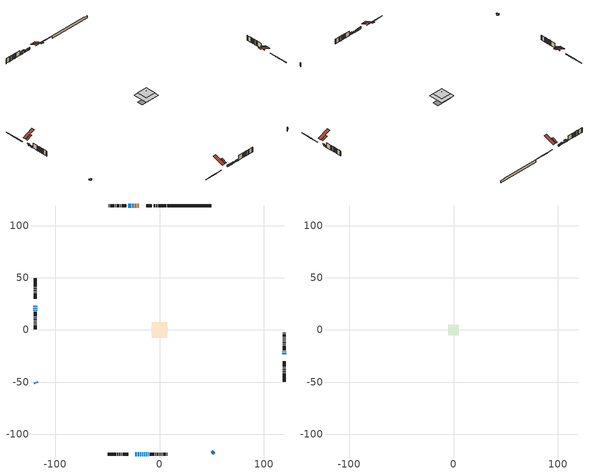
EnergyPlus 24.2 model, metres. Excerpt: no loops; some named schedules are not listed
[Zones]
conditioned space
 floor outside (Floor1 construction): -0.57,-0.57 -0.57,0.57 0.57,0.57 0.57,-0.57 z0.46
 floor outside (Floor2 construction): -0.85,-0.85 -0.85,0.85 0.85,0.85 0.85,-0.85 z0.46
 floor outside (Floor3 construction): -2.21,-2.21 -2.21,2.21 2.21,2.21 2.21,-2.21 z0.46
 floor adiabatic (AdiabaticFloorConstruction): -7.2,-7.2 -7.2,7.2 7.2,7.2 7.2,-7.2 z2.9
 floor foundation (Slab1 construction): -7.67,-2.81 -7.67,2.81 7.67,2.81 7.67,-2.81 z-1.9
 wall outside (RimJoist1 construction): 6.57,119.34 -1.25,119.34 / -49.43,-119.34 -41.61,-119.34 / -119.34,49.43 -119.34,41.61 / 119.34,-49.43 119.34,-41.61 z0.46:0.76
 wall outside (RimJoist2 construction): -2.18,119.34 -3.18,119.34 / -40.68,-119.34 -39.68,-119.34 / -119.34,40.68 -119.34,39.68 / 119.34,-40.68 119.34,-39.68 z0.46:0.76
 wall outside (RimJoist3 construction): -4.11,119.34 -5.34,119.34 / -38.75,-119.34 -37.52,-119.34 / -119.34,38.75 -119.34,37.52 / 119.34,-38.75 119.34,-37.52 z0.46:0.76
 wall outside (RimJoist4 construction): -6.27,119.34 -6.52,119.34 / -36.59,-119.34 -36.34,-119.34 / -119.34,36.59 -119.34,36.34 / 119.34,-36.59 119.34,-36.34 z0.46:0.76
 wall outside (RimJoist5 construction): -7.45,119.34 -12.7,119.34 / -35.41,-119.34 -30.16,-119.34 / -119.34,35.41 -119.34,30.16 / 119.34,-35.41 119.34,-30.16 z0.46:0.76
 wall outside (AdiabaticWallConstruction 1): -19.7,119.34 -20.57,119.34 / -21.5,119.34 -21.92,119.34 / -22.85,119.34 -23.8,119.34 z0.46:2.49
 wall outside (AdiabaticWallConstruction): -24.72,119.34 -25.95,119.34 / -119.34,21.42 -119.34,20.2 / -14.82,-119.34 -13.8,-119.34 / -119.34,19.27 -119.34,18.25 z0.46:1.48; -119.34,-49.43 -119.2,-49.58 / 51.72,-117.06 51.86,-116.91 / -10.73,-119.34 -10.11,-119.34 z0.46:1.53; -26.87,119.34 -28.3,119.34 z0.46:3.05; 49.43,-119.34 49.83,-118.95 z0.46:2.09; 119.34,-23.16 119.34,-21.89 z0.46:2.29; -23.16,-119.34 -21.63,-119.34 / -20.71,-119.34 -19.49,-119.34 / -12.87,-119.34 -11.65,-119.34 z0.46:1.98; -119.34,23.16 -119.34,22.34 / -118.54,-50.23 -117.96,-50.81 / 50.48,-118.29 51.06,-117.72 z0.46:1.99; -29.23,119.34 -29.84,119.34 / -30.76,119.34 -30.97,119.34 / -18.56,-119.34 -17.34,-119.34 / 119.34,-20.96 119.34,-20.29 / -16.41,-119.34 -15.74,-119.34 z0.46:1.68
 wall outside (Wall1 construction): -31.9,119.34 -36.25,119.34 / -9.19,-119.34 -4.83,-119.34 / -119.34,17.32 -119.34,12.97 / 119.34,-19.37 119.34,-15.01 z0.46:5.34
 wall outside (Wall2 construction): -37.18,119.34 -37.56,119.34 / -3.9,-119.34 -3.52,-119.34 / -119.34,12.04 -119.34,11.66 / 119.34,-14.08 119.34,-13.7 z0.46:5.34
 wall outside (Wall3 construction): -38.49,119.34 -39.33,119.34 / -2.59,-119.34 -1.76,-119.34 / -119.34,10.73 -119.34,9.89 / 119.34,-12.77 119.34,-11.94 z0.46:5.34
 wall outside (Wall4 construction): -40.26,119.34 -40.87,119.34 / -0.83,-119.34 -0.22,-119.34 / -119.34,8.96 -119.34,8.35 / 119.34,-11.01 119.34,-10.4 z0.46:5.34
 wall outside (Wall5 construction): -41.8,119.34 -42.47,119.34 / 0.71,-119.34 1.38,-119.34 / -119.34,7.42 -119.34,6.76 / 119.34,-9.47 119.34,-8.8 z0.46:5.34
 wall outside (Wall6 construction): -43.4,119.34 -43.64,119.34 / 2.31,-119.34 2.55,-119.34 / -119.34,5.83 -119.34,5.58 / 119.34,-7.87 119.34,-7.63 z0.46:5.34
 wall outside (Wall7 construction): -44.57,119.34 -47.31,119.34 / 3.48,-119.34 6.22,-119.34 / -119.34,4.65 -119.34,1.91 / 119.34,-6.7 119.34,-3.96 z0.46:5.34
 wall outside (Wall8 construction): -48.24,119.34 -48.5,119.34 / 7.15,-119.34 7.42,-119.34 / -119.34,0.98 -119.34,0.72 / 119.34,-3.03 119.34,-2.76 z0.46:5.34
 wall foundation (FoundationWall1 construction): 7.5,119.34,-1.9 7.5,119.34,0.46 45.24,119.34,0.46 45.24,119.34,0.07 49.43,119.34,0.07 49.43,119.34,-1.9
 window (WindowConstruction): -24.73,119.34 -25.95,119.34 z0.46:1.47
 window (WindowConstruction 9): -119.34,-49.43 -119.2,-49.58 z0.46:1.53
 window (WindowConstruction 10): -26.87,119.34 -28.3,119.34 z0.46:3.05
 window (WindowConstruction 16): 49.43,-119.34 49.83,-118.95 z0.46:2.08
 window (WindowConstruction 11): 119.34,-23.16 119.34,-21.89 z0.46:2.29
 window (WindowConstruction 12): -23.16,-119.34 -21.63,-119.34 z0.46:1.98
 window (WindowConstruction 13): -20.71,-119.34 -19.49,-119.34 z0.46:1.98
 window (WindowConstruction 14): -119.34,23.16 -119.34,22.34 z0.46:1.98
 window (WindowConstruction 17): -29.23,119.34 -29.84,119.34 z0.46:1.68
 window (WindowConstruction 18): -30.77,119.34 -30.97,119.34 z0.46:1.68
 window (WindowConstruction 15): -18.56,-119.34 -17.34,-119.34 z0.46:1.68
 window (WindowConstruction 1): -119.34,21.42 -119.34,20.2 z0.46:1.47
 window (WindowConstruction 19): 119.34,-20.96 119.34,-20.3 z0.46:1.68
 window (WindowConstruction 20): -16.41,-119.34 -15.75,-119.34 z0.46:1.68
 window (WindowConstruction 2): -14.82,-119.34 -13.8,-119.34 z0.46:1.47
 window (WindowConstruction 3): -118.54,-50.23 -117.97,-50.81 z0.46:1.98
 window (WindowConstruction 4): -12.87,-119.34 -11.65,-119.34 z0.46:1.98
 window (WindowConstruction 5): 50.48,-118.29 51.06,-117.72 z0.46:1.98
 window (WindowConstruction 6): -119.34,19.27 -119.34,18.25 z0.46:1.47
 window (WindowConstruction 7): 51.72,-117.06 51.86,-116.91 z0.46:1.53
 window (WindowConstruction 8): -10.72,-119.34 -10.12,-119.34 z0.46:1.53
 door (Door): -19.7,119.34 -20.57,119.34 z0.46:2.49
 door (Door 1): -21.5,119.34 -21.92,119.34 z0.46:2.49
 door (Door 2): -22.85,119.34 -23.8,119.34 z0.46:2.49
 ceiling adiabatic (AdiabaticFloorConstruction): 7.2,-7.2 7.2,7.2 -7.2,7.2 -7.2,-7.2 z2.9
 roof outside (Roof3 construction): -18.78,119.34,5.34 -18.78,114.25,7.46 -17.4,114.25,7.46 -17.4,119.34,5.34; -24.09,-119.34,5.34 -24.09,-114.25,7.46 -25.47,-114.25,7.46 -25.47,-119.34,5.34; -119.34,24.09,5.34 -114.25,24.09,7.46 -114.25,25.47,7.46 -119.34,25.47,5.34; 119.34,-24.09,5.34 114.25,-24.09,7.46 114.25,-25.47,7.46 119.34,-25.47,5.34
attic - vented
 floor to conditioned space (Floor4 construction Reversed): -5.07,-5.07 -5.07,5.07 5.07,5.07 5.07,-5.07 z5.34
 floor to conditioned space (Floor5 construction Reversed): -2.02,-2.02 -2.02,2.02 2.02,2.02 2.02,-2.02 z5.34
 roof outside (Roof1 construction): -16.47,119.34,5.34 -16.47,108.85,9.71 -13.63,108.85,9.71 -13.63,119.34,5.34; -26.39,-119.34,5.34 -26.39,-108.85,9.71 -29.24,-108.85,9.71 -29.24,-119.34,5.34; -119.34,26.39,5.34 -108.85,26.39,9.71 -108.85,29.24,9.71 -119.34,29.24,5.34; 119.34,-26.39,5.34 108.85,-26.39,9.71 108.85,-29.24,9.71 119.34,-29.24,5.34
shading: -26.24,119.34 -24.43,119.34 -24.43,119.95 -26.24,119.95 z1.77; -118.99,-49.79 -119.55,-49.22 -119.88,-49.55 -119.31,-50.11 z1.83; -28.6,119.34 -26.58,119.34 -26.58,119.95 -28.6,119.95 z3.35; 50.04,-118.74 49.22,-119.55 49.55,-119.88 50.36,-119.06 z2.38; 119.34,-21.59 119.34,-23.46 119.95,-23.46 119.95,-21.59 z2.59; -21.34,-119.34 -23.46,-119.34 -23.46,-119.95 -21.34,-119.95 z2.28; -19.19,-119.34 -21,-119.34 -21,-119.8 -19.19,-119.8 z2.28; -119.34,22.05 -119.34,23.46 -119.8,23.46 -119.8,22.05 z2.28; -30.13,119.34 -28.93,119.34 -28.93,120.25 -30.13,120.25 z1.98; -31.27,119.34 -30.47,119.34 -30.47,120.25 -31.27,120.25 z1.98; -17.04,-119.34 -18.86,-119.34 -18.86,-119.95 -17.04,-119.95 z1.98; -119.34,19.9 -119.34,21.71 -119.95,21.71 -119.95,19.9 z1.77; -13.5,-119.34 -15.12,-119.34 -15.12,-119.95 -13.5,-119.95 z1.77; -117.75,-51.02 -118.75,-50.02 -119.18,-50.45 -118.19,-51.45 z2.28; -11.35,-119.34 -13.17,-119.34 -13.17,-119.95 -11.35,-119.95 z2.28; 51.27,-117.5 50.27,-118.5 50.7,-118.93 51.7,-117.94 z2.28; -119.34,17.95 -119.34,19.57 -119.95,19.57 -119.95,17.95 z1.77; 52.07,-116.7 51.51,-117.27 51.83,-117.6 52.4,-117.03 z1.83; -9.82,-119.34 -11.02,-119.34 -11.02,-119.8 -9.82,-119.8 z1.83
[Building]
Building 1: Terrain=Suburbs
[Site:Location]
Edmonton Intl AP_AB: Latitude {deg}=53.31; Longitude {deg}=-113.58; Time Zone {hr}=-7; Elevation {m}=723; Keep Site Location Information=Yes
[Site:GroundTemperature:Shallow]
-1.56185, -3.61833, -3.78302, -2.80711, 1.11059, 5.01004, 8.39065, 10.5322, 10.7141, 8.97234, 5.67794, 1.89811
[Site:WaterMainsTemperature]
Calculation Method=Schedule; Temperature Schedule=mains temperature schedule
[Material] Roughness=Rough; Thermal Absorptance=0.9
Name | Thickness {m} | Conductivity {W/m-K} | Density {kg/m3} | Specific Heat {J/kg-K} | Solar Absorptance | Visible Absorptance
asphalt or fiberglass shingles | 0.00635 | 0.162714 | 1121.4 | 1465.45 | 0.4 | 0.4
ceiling loosefill ins | 0.169333 | 0.0480833 | 16.02 | 1046.75 | 0.7 | 0.7
ceiling stud and cavity | 0.1397 | 0.147741 | 65.682 | 1177.47 | 0.7 | 0.7
ceiling stud and cavity 1 | 0.1397 | 0.179495 | 65.682 | 1177.47 | 0.7 | 0.7
concrete 4.0 in. | 0.1016 | 1.803125 | 2242.8 | 837.4 | 0.7 | 0.7
concrete 8.0 in. | 0.2032 | 1.803125 | 2242.8 | 837.4 | 0.7 | 0.7
door material | 0.04445 | 0.053851 | 512.64 | 1214.23 | 0.7 | 0.7
exterior vertical ins | 0.0460229 | 0.029427 | 32.04 | 1214.23 | 0.7 | 0.7
floor covering | 0.0127 | 0.0433444 | 54.468 | 1339.84 | 0.6 | 0.6
floor rigid ins; roof rigid ins | 0.103632 | 0.029427 | 32.04 | 1214.23 | 0.7 | 0.7
floor rigid ins 1; wall rigid ins 1 | 0.512978 | 0.029427 | 32.04 | 1214.23 | 0.7 | 0.7
floor stud and cavity | 0.1397 | 0.158296 | 92.3553 | 1139.71 | 0.7 | 0.7
floor stud and cavity 1 | 0.1397 | 0.12813 | 92.3553 | 1139.71 | 0.7 | 0.7
floor stud and cavity 2 | 0.1397 | 0.146326 | 92.3553 | 1139.71 | 0.7 | 0.7
floor stud and cavity 3 | 0.1397 | 1.75129 | 37.0049 | 1207.88 | 0.7 | 0.7
furniture material conditioned space 1 | 0.1524 | 0.115458 | 640.8 | 1214.23 | 0.6 | 0.6
gypsum board | 0.0127 | 0.160291 | 801 | 837.4 | 0.6 | 0.6
gypsum board 1 | 0.0127 | 0.160291 | 801 | 837.4 | 0.7 | 0.7
osb sheathing 0.5 in. | 0.0127 | 0.115458 | 512.64 | 1214.23 | 0.7 | 0.7
osb sheathing 0.75 in. | 0.01905 | 0.115458 | 512.64 | 1214.23 | 0.7 | 0.7
osb sheathing 2.0 in. | 0.0508 | 0.115458 | 512.64 | 1214.23 | 0.7 | 0.7
rim joist rigid ins; wall rigid ins | 0.051816 | 0.029427 | 32.04 | 1214.23 | 0.7 | 0.7
rim joist stud and cavity | 0.0508 | 0.0407728 | 125.044 | 1163.47 | 0.6 | 0.6
rim joist stud and cavity 1 | 0.0508 | 0.0418978 | 125.044 | 1163.47 | 0.6 | 0.6
rim joist stud and cavity 2 | 0.0508 | 0.0416558 | 125.044 | 1163.47 | 0.6 | 0.6
rim joist stud and cavity 3 | 0.0508 | 0.0459702 | 125.044 | 1163.47 | 0.6 | 0.6
roof stud and cavity | 0.2032 | 0.509498 | 78.34581 | 1123.46 | 0.7 | 0.7
wall stud and cavity | 0.1397 | 0.234041 | 139.0536 | 1170.24 | 0.7 | 0.7
wall stud and cavity 1 | 0.1397 | 0.238258 | 139.0536 | 1170.24 | 0.7 | 0.7
wall stud and cavity 2 | 0.1397 | 0.26895 | 139.0536 | 1170.24 | 0.7 | 0.7
wall stud and cavity 3 | 0.1397 | 0.305156 | 139.0536 | 1170.24 | 0.7 | 0.7
wall stud and cavity 4 | 0.1397 | 0.300532 | 139.0536 | 1170.24 | 0.7 | 0.7
wall stud and cavity 5 | 0.1397 | 0.231988 | 139.0536 | 1170.24 | 0.7 | 0.7
wall stud and cavity 6 | 0.1397 | 0.24189 | 139.0536 | 1170.24 | 0.7 | 0.7
wall stud and cavity 7 | 0.1397 | 0.574952 | 139.0536 | 1170.24 | 0.7 | 0.7
wall stud and cavity 8 | 0.0889 | 0.380278 | 52.3479 | 1209.89 | 0.7 | 0.7
wall stud and cavity 9 | 0.0889 | 0.391764 | 83.0341 | 1211.67 | 0.7 | 0.7
wood siding | 0.0254 | 0.102417 | 544.68 | 1172.36 | 0.4 | 0.4
wood siding 1; wood siding 2; wood siding 3 | 0.0254 | 0.102417 | 544.68 | 1172.36 | 0.7 | 0.7
[WindowMaterial:SimpleGlazingSystem]
Name | U-Factor {W/m2-K} | Solar Heat Gain Coefficient
WindowMaterial | 1.90156 | 0.61
WindowMaterial 1 | 2.02932 | 0.53
WindowMaterial 10 | 2.77541 | 0.65
WindowMaterial 11 | 2.77995 | 0.67
WindowMaterial 12 | 2.765186 | 0.62
WindowMaterial 13 | 2.76462 | 0.62
WindowMaterial 14 | 2.69875 | 0.44
WindowMaterial 15 | 7.70959 | 0.67
WindowMaterial 2 | 1.90894 | 0.61
WindowMaterial 3 | 1.967427 | 0.58
WindowMaterial 4 | 1.913486 | 0.6
WindowMaterial 5 | 2.69535 | 0.43
WindowMaterial 6 | 2.770864 | 0.52
WindowMaterial 7 | 2.79414 | 0.65
WindowMaterial 8 | 2.790737 | 0.63
WindowMaterial 9 | 2.78847 | 0.62
[Construction]
AdiabaticFloorConstruction: floor stud and cavity 3, floor rigid ins 1, osb sheathing 0.75 in., floor covering
AdiabaticWallConstruction: wood siding 2, wall rigid ins 1, wall stud and cavity 8, gypsum board
AdiabaticWallConstruction 1: wood siding 3, wall rigid ins 1, wall stud and cavity 8, gypsum board
Door; Door 1; Door 2: door material
Floor1 construction: floor stud and cavity, floor rigid ins, osb sheathing 0.75 in., floor covering
Floor2 construction: floor stud and cavity 1, floor rigid ins, osb sheathing 0.75 in., floor covering
Floor3 construction: floor stud and cavity 2, floor rigid ins, osb sheathing 0.75 in., floor covering
Floor4 construction Reversed: gypsum board, ceiling stud and cavity, ceiling loosefill ins
Floor5 construction Reversed: gypsum board, ceiling stud and cavity 1, ceiling loosefill ins
FoundationWall1 construction: concrete 8.0 in., gypsum board 1
furniture construction conditioned space 1: furniture material conditioned space 1
PartitionWallConstruction: gypsum board, wall stud and cavity 9, gypsum board
RimJoist1 construction; RimJoist5 construction: wood siding 1, rim joist rigid ins, osb sheathing 2.0 in., rim joist stud and cavity
RimJoist2 construction: wood siding 1, rim joist rigid ins, osb sheathing 2.0 in., rim joist stud and cavity 1
RimJoist3 construction: wood siding 1, rim joist rigid ins, osb sheathing 2.0 in., rim joist stud and cavity 2
RimJoist4 construction: wood siding 1, rim joist rigid ins, osb sheathing 2.0 in., rim joist stud and cavity 3
Roof1 construction: asphalt or fiberglass shingles
Roof3 construction: asphalt or fiberglass shingles, roof rigid ins, osb sheathing 0.75 in., roof stud and cavity, gypsum board
Slab1 construction: concrete 4.0 in.
Wall1 construction: wood siding, wall rigid ins, osb sheathing 0.5 in., wall stud and cavity, gypsum board
Wall2 construction: wood siding, wall rigid ins, osb sheathing 0.5 in., wall stud and cavity 1, gypsum board
Wall3 construction: wood siding, wall rigid ins, osb sheathing 0.5 in., wall stud and cavity 2, gypsum board
Wall4 construction: wood siding, wall rigid ins, osb sheathing 0.5 in., wall stud and cavity 3, gypsum board
Wall5 construction: wood siding, wall rigid ins, osb sheathing 0.5 in., wall stud and cavity 4, gypsum board
Wall6 construction: wood siding, wall rigid ins, osb sheathing 0.5 in., wall stud and cavity 5, gypsum board
Wall7 construction: wood siding, wall rigid ins, osb sheathing 0.5 in., wall stud and cavity 6, gypsum board
Wall8 construction: wood siding, wall rigid ins, osb sheathing 0.5 in., wall stud and cavity 7, gypsum board
WindowConstruction; WindowConstruction 1: WindowMaterial
WindowConstruction 10: WindowMaterial 7
WindowConstruction 11; WindowConstruction 12: WindowMaterial 8
WindowConstruction 13: WindowMaterial 9
WindowConstruction 14: WindowMaterial 10
WindowConstruction 15: WindowMaterial 11
WindowConstruction 16: WindowMaterial 12
WindowConstruction 17: WindowMaterial 13
WindowConstruction 18: WindowMaterial 14
WindowConstruction 19; WindowConstruction 20: WindowMaterial 15
WindowConstruction 2: WindowMaterial 1
WindowConstruction 3; WindowConstruction 5: WindowMaterial 2
WindowConstruction 4: WindowMaterial 3
WindowConstruction 6: WindowMaterial 4
WindowConstruction 7; WindowConstruction 9: WindowMaterial 5
WindowConstruction 8: WindowMaterial 6
[Zone] Multiplier=1; Part of Total Floor Area=Yes
Name | Volume {m3}
attic - vented | 83.3923
conditioned space | 771
[Space]
Name | Zone | Volume {m3}
attic - vented 1 | attic - vented | 83.3923
conditioned space 1 | conditioned space | 771
[ZoneInfiltration:EffectiveLeakageArea]
infil attic - vented 1: Zone or Space=attic - vented 1; Schedule=Always On Discrete; Effective Air Leakage Area {cm2}=4145.04; Stack Coefficient=0.000303889; Wind Coefficient=1.17782e-05
[ZoneMixing]
whole house fan mix: Zone or Space=attic - vented; Schedule=Always On Continuous; Design Flow Rate Calculation Method=Flow/Zone; Design Flow Rate {m3/s}=0; Source Zone or Space=conditioned space
[SurfaceProperty:ExposedFoundationPerimeter]
Slab1: Exposed Perimeter Calculation Method=TotalExposedPerimeter; Total Exposed Perimeter {m}=41.934
[InternalMass] Zone or ZoneList=conditioned space; Space or SpaceList=conditioned space 1
Name | Construction | Surface Area {m2}
furniture mass conditioned space 1 | furniture construction conditioned space 1 | 126.988
partition wall mass | PartitionWallConstruction | 317.47
[Lights]
interior lighting: Zone or ZoneList or Space or SpaceList=conditioned space 1; Schedule=interior lighting schedule; Design Level Calculation Method=LightingLevel; Lighting Level {W}=343.2; Return Air Fraction=0; Fraction Radiant=0.6; Fraction Visible=0.2; Fraction Replaceable=1
[People]
occupants: Zone or ZoneList or Space or SpaceList=conditioned space 1; Number of People Schedule=occupants schedule; Number of People Calculation Method=People; Number of People=3; Fraction Radiant=0.314171; Sensible Heat Fraction=0.56303; Activity Level Schedule=occupants activity schedule; Carbon Dioxide Generation Rate {m3/s-W}=0; Enable ASHRAE 55 Comfort Warnings=No; Mean Radiant Temperature Calculation Type=EnclosureAveraged
[ElectricEquipment] Zone or ZoneList or Space or SpaceList=conditioned space 1; Design Level Calculation Method=EquipmentLevel
Name | Schedule | Design Level {W} | Fraction Latent | Fraction Radiant | Fraction Lost
clothes dryer | clothes dryer schedule | 140.772 | 0.015 | 0.081 | 0.85
clothes washer | clothes washer schedule | 32.1985 | 0.03 | 0.162 | 0.7
cooking range | cooking range schedule | 215.147 | 0.08 | 0.432 | 0.2
dishwasher | dishwasher schedule | 66.8632 | 0.3 | 0.18 | 0.4
fridge | fridge schedule | 72.9452 | 0 | 0.6 | 0
mech vent bath fan 0 | mech vent bath fan 0 schedule | 25.1 | 0 | 0 | 1
mech vent bath fan 1 | mech vent bath fan 1 schedule | 25.1 | 0 | 0 | 1
mech vent bath fan 2 | mech vent bath fan 2 schedule | 25.1 | 0 | 0 | 1
mech vent house fan | mech vent house fan schedule | 0 | 0 | 0 | 1
mech vent house fan cfis | mech vent house fan cfis schedule | 0 | 0 | 0 | 0
mech vent range fan 0 | mech vent range fan 0 schedule | 57 | 0 | 0 | 1
misc plug loads | misc plug loads schedule | 494.7 | 0.045 | 0.513 | 0.1
whole house fan | Always On Discrete | 0 | 0 | 0 | 1
[OtherEquipment] Zone or ZoneList or Space or SpaceList=conditioned space 1; Design Level Calculation Method=EquipmentLevel
Name | Fuel Type | Schedule | Design Level {W} | Fraction Latent | Fraction Radiant | Fraction Lost
clothes dryer 1 | Electricity | clothes dryer schedule | 0 | 0.015 | 0.081 | 0.85
cooking range 1 | Electricity | cooking range schedule | 0 | 0.08 | 0.432 | 0.2
general water use latent | None | general water use schedule | 62.594 | 1 | 0 | 0
general water use sensible | None | general water use schedule | -61.6891 | 0 | 0.6 | 0
mech vent house fan latent load | None | Always On Discrete | 0 | 1 | 0 | 0
mech vent house fan sensible load | None | Always On Discrete | 0 | 0 | 0 | 0
water heater energy adjustment1 | NaturalGas | Always On Discrete | 0.01 | 0 | 0 | 1
[ZoneInfiltration:DesignFlowRate] Zone or ZoneList or Space or SpaceList=conditioned space 1; Schedule=Always On Discrete; Design Flow Rate Calculation Method=Flow/Zone; Design Flow Rate {m3/s}=0
infil flow; natural vent flow; whole house fan flow
[Foundation:Kiva]
Foundation Kiva 1: Initial Indoor Air Temperature {C}=18; Wall Height Above Grade {m}=0.460004; Wall Depth Below Slab {m}=0.2032; Custom Block Material Name 1=exterior vertical ins; Custom Block Depth 1 {m}=2.36001; Custom Block X Position 1 {m}=0.2159; Custom Block Z Position 1 {m}=0
[Foundation:Kiva:Settings]
Soil Conductivity {W/m-K}=0.849921; Soil Density {kg/m3}=1842.3; Soil Specific Heat {J/kg-K}=418.7; Ground Solar Absorptivity=0.9; Ground Thermal Absorptivity=0.9; Ground Surface Roughness {m}=0.03; Far-Field Width {m}=40; Deep-Ground Boundary Condition=ZeroFlux; Deep-Ground Depth {m}=40; Minimum Cell Dimension {m}=0.2; Maximum Cell Growth Coefficient=3; Simulation Timestep=Timestep
[Exterior:Lights]
exterior lighting: Schedule=exterior lighting schedule; Design Level {W}=75.6
[Schedule:Constant]
Name | Hourly Value
Always On Continuous; mech vent house fan schedule; mech vent house fan cfis schedule; Always On Discrete | 1
occupants activity schedule | 117.228
fridge schedule | 0
[Schedule:Week:Daily]
interior lighting schedule Week Rule - Jan1-Jan27: interior lighting schedule day, interior lighting schedule day, interior lighting schedule day, interior lighting schedule day, interior lighting schedule day, interior lighting schedule day, interior lighting schedule day, interior lighting schedule default day, interior lighting schedule default day, interior lighting schedule default day, interior lighting schedule default day, interior lighting schedule default day
interior lighting schedule Week Rule - Jan28-Feb3: interior lighting schedule day, interior lighting schedule day, interior lighting schedule day, interior lighting schedule day, interior lighting schedule day 1, interior lighting schedule day 1, interior lighting schedule day 1, interior lighting schedule default day, interior lighting schedule default day, interior lighting schedule default day, interior lighting schedule default day, interior lighting schedule default day
interior lighting schedule Week Rule - Feb4-Feb24: interior lighting schedule day 1, interior lighting schedule day 1, interior lighting schedule day 1, interior lighting schedule day 1, interior lighting schedule day 1, interior lighting schedule day 1, interior lighting schedule day 1, interior lighting schedule default day, interior lighting schedule default day, interior lighting schedule default day, interior lighting schedule default day, interior lighting schedule default day
interior lighting schedule Week Rule - Feb25-Mar3: interior lighting schedule day 1, interior lighting schedule day 1, interior lighting schedule day 1, interior lighting schedule day 1, interior lighting schedule day 2, interior lighting schedule day 2, interior lighting schedule day 2, interior lighting schedule default day, interior lighting schedule default day, interior lighting schedule default day, interior lighting schedule default day, interior lighting schedule default day
interior lighting schedule Week Rule - Mar4-Mar31: interior lighting schedule day 2, interior lighting schedule day 2, interior lighting schedule day 2, interior lighting schedule day 2, interior lighting schedule day 2, interior lighting schedule day 2, interior lighting schedule day 2, interior lighting schedule default day, interior lighting schedule default day, interior lighting schedule default day, interior lighting schedule default day, interior lighting schedule default day
interior lighting schedule Week Rule - Apr1-Apr28: interior lighting schedule day 3, interior lighting schedule day 3, interior lighting schedule day 3, interior lighting schedule day 3, interior lighting schedule day 3, interior lighting schedule day 3, interior lighting schedule day 3, interior lighting schedule default day, interior lighting schedule default day, interior lighting schedule default day, interior lighting schedule default day, interior lighting schedule default day
interior lighting schedule Week Rule - Apr29-May5: interior lighting schedule day 3, interior lighting schedule day 3, interior lighting schedule day 4, interior lighting schedule day 4, interior lighting schedule day 4, interior lighting schedule day 4, interior lighting schedule day 4, interior lighting schedule default day, interior lighting schedule default day, interior lighting schedule default day, interior lighting schedule default day, interior lighting schedule default day
interior lighting schedule Week Rule - May6-May26: interior lighting schedule day 4, interior lighting schedule day 4, interior lighting schedule day 4, interior lighting schedule day 4, interior lighting schedule day 4, interior lighting schedule day 4, interior lighting schedule day 4, interior lighting schedule default day, interior lighting schedule default day, interior lighting schedule default day, interior lighting schedule default day, interior lighting schedule default day
interior lighting schedule Week Rule - May27-Jun2: interior lighting schedule day 4, interior lighting schedule day 4, interior lighting schedule day 4, interior lighting schedule day 4, interior lighting schedule day 4, interior lighting schedule day 5, interior lighting schedule day 5, interior lighting schedule default day, interior lighting schedule default day, interior lighting schedule default day, interior lighting schedule default day, interior lighting schedule default day
interior lighting schedule Week Rule - Jun3-Jun30: interior lighting schedule day 5, interior lighting schedule day 5, interior lighting schedule day 5, interior lighting schedule day 5, interior lighting schedule day 5, interior lighting schedule day 5, interior lighting schedule day 5, interior lighting schedule default day, interior lighting schedule default day, interior lighting schedule default day, interior lighting schedule default day, interior lighting schedule default day
interior lighting schedule Week Rule - Jul1-Jul28: interior lighting schedule day 6, interior lighting schedule day 6, interior lighting schedule day 6, interior lighting schedule day 6, interior lighting schedule day 6, interior lighting schedule day 6, interior lighting schedule day 6, interior lighting schedule default day, interior lighting schedule default day, interior lighting schedule default day, interior lighting schedule default day, interior lighting schedule default day
interior lighting schedule Week Rule - Jul29-Aug4: interior lighting schedule day 6, interior lighting schedule day 6, interior lighting schedule day 6, interior lighting schedule day 7, interior lighting schedule day 7, interior lighting schedule day 7, interior lighting schedule day 7, interior lighting schedule default day, interior lighting schedule default day, interior lighting schedule default day, interior lighting schedule default day, interior lighting schedule default day
interior lighting schedule Week Rule - Aug5-Aug25: interior lighting schedule day 7, interior lighting schedule day 7, interior lighting schedule day 7, interior lighting schedule day 7, interior lighting schedule day 7, interior lighting schedule day 7, interior lighting schedule day 7, interior lighting schedule default day, interior lighting schedule default day, interior lighting schedule default day, interior lighting schedule default day, interior lighting schedule default day
interior lighting schedule Week Rule - Aug26-Sep1: interior lighting schedule day 7, interior lighting schedule day 7, interior lighting schedule day 7, interior lighting schedule day 7, interior lighting schedule day 7, interior lighting schedule day 7, interior lighting schedule day 8, interior lighting schedule default day, interior lighting schedule default day, interior lighting schedule default day, interior lighting schedule default day, interior lighting schedule default day
interior lighting schedule Week Rule - Sep2-Sep29: interior lighting schedule day 8, interior lighting schedule day 8, interior lighting schedule day 8, interior lighting schedule day 8, interior lighting schedule day 8, interior lighting schedule day 8, interior lighting schedule day 8, interior lighting schedule default day, interior lighting schedule default day, interior lighting schedule default day, interior lighting schedule default day, interior lighting schedule default day
interior lighting schedule Week Rule - Sep30-Oct6: interior lighting schedule day 8, interior lighting schedule day 9, interior lighting schedule day 9, interior lighting schedule day 9, interior lighting schedule day 9, interior lighting schedule day 9, interior lighting schedule day 9, interior lighting schedule default day, interior lighting schedule default day, interior lighting schedule default day, interior lighting schedule default day, interior lighting schedule default day
interior lighting schedule Week Rule - Oct7-Oct27: interior lighting schedule day 9, interior lighting schedule day 9, interior lighting schedule day 9, interior lighting schedule day 9, interior lighting schedule day 9, interior lighting schedule day 9, interior lighting schedule day 9, interior lighting schedule default day, interior lighting schedule default day, interior lighting schedule default day, interior lighting schedule default day, interior lighting schedule default day
interior lighting schedule Week Rule - Oct28-Nov3: interior lighting schedule day 9, interior lighting schedule day 9, interior lighting schedule day 9, interior lighting schedule day 9, interior lighting schedule day 10, interior lighting schedule day 10, interior lighting schedule day 10, interior lighting schedule default day, interior lighting schedule default day, interior lighting schedule default day, interior lighting schedule default day, interior lighting schedule default day
interior lighting schedule Week Rule - Nov4-Nov24: interior lighting schedule day 10, interior lighting schedule day 10, interior lighting schedule day 10, interior lighting schedule day 10, interior lighting schedule day 10, interior lighting schedule day 10, interior lighting schedule day 10, interior lighting schedule default day, interior lighting schedule default day, interior lighting schedule default day, interior lighting schedule default day, interior lighting schedule default day
interior lighting schedule Week Rule - Nov25-Dec1: interior lighting schedule day 10, interior lighting schedule day 10, interior lighting schedule day 10, interior lighting schedule day 10, interior lighting schedule day 10, interior lighting schedule day 10, interior lighting schedule day 11, interior lighting schedule default day, interior lighting schedule default day, interior lighting schedule default day, interior lighting schedule default day, interior lighting schedule default day
interior lighting schedule Week Rule - Dec2-Dec31: interior lighting schedule day 11, interior lighting schedule day 11, interior lighting schedule day 11, interior lighting schedule day 11, interior lighting schedule day 11, interior lighting schedule day 11, interior lighting schedule day 11, interior lighting schedule default day, interior lighting schedule default day, interior lighting schedule default day, interior lighting schedule default day, interior lighting schedule default day
occupants schedule Week Rule - Jan1-Dec31: occupants schedule day, occupants schedule day, occupants schedule day, occupants schedule day, occupants schedule day, occupants schedule day, occupants schedule day, occupants schedule default day, occupants schedule default day, occupants schedule default day, occupants schedule default day, occupants schedule default day
clothes dryer schedule Week Rule - Jan1-Dec31: clothes dryer schedule day, clothes dryer schedule day, clothes dryer schedule day, clothes dryer schedule day, clothes dryer schedule day, clothes dryer schedule day, clothes dryer schedule day, clothes dryer schedule default day, clothes dryer schedule default day, clothes dryer schedule default day, clothes dryer schedule default day, clothes dryer schedule default day
clothes washer schedule Week Rule - Jan1-Dec31: clothes washer schedule day, clothes washer schedule day, clothes washer schedule day, clothes washer schedule day, clothes washer schedule day, clothes washer schedule day, clothes washer schedule day, clothes washer schedule default day, clothes washer schedule default day, clothes washer schedule default day, clothes washer schedule default day, clothes washer schedule default day
cooking range schedule Week Rule - Jan1-Dec31: cooking range schedule day, cooking range schedule day, cooking range schedule day, cooking range schedule day, cooking range schedule day, cooking range schedule day, cooking range schedule day, cooking range schedule default day, cooking range schedule default day, cooking range schedule default day, cooking range schedule default day, cooking range schedule default day
dishwasher schedule Week Rule - Jan1-Dec31: dishwasher schedule day, dishwasher schedule day, dishwasher schedule day, dishwasher schedule day, dishwasher schedule day, dishwasher schedule day, dishwasher schedule day, dishwasher schedule default day, dishwasher schedule default day, dishwasher schedule default day, dishwasher schedule default day, dishwasher schedule default day
[Schedule:Year]
interior lighting schedule: interior lighting schedule Week Rule - Jan1-Jan27, 1, 1, 1, 27, interior lighting schedule Week Rule - Jan28-Feb3, 1, 28, 2, 3, interior lighting schedule Week Rule - Feb4-Feb24, 2, 4, 2, 24, interior lighting schedule Week Rule - Feb25-Mar3, 2, 25, 3, 3, interior lighting schedule Week Rule - Mar4-Mar31, 3, 4, 3, 31, interior lighting schedule Week Rule - Apr1-Apr28, 4, 1, 4, 28, interior lighting schedule Week Rule - Apr29-May5, 4, 29, 5, 5, interior lighting schedule Week Rule - May6-May26, 5, 6, 5, 26, interior lighting schedule Week Rule - May27-Jun2, 5, 27, 6, 2, interior lighting schedule Week Rule - Jun3-Jun30, 6, 3, 6, 30, interior lighting schedule Week Rule - Jul1-Jul28, 7, 1, 7, 28, interior lighting schedule Week Rule - Jul29-Aug4, 7, 29, 8, 4, interior lighting schedule Week Rule - Aug5-Aug25, 8, 5, 8, 25, interior lighting schedule Week Rule - Aug26-Sep1, 8, 26, 9, 1, interior lighting schedule Week Rule - Sep2-Sep29, 9, 2, 9, 29, interior lighting schedule Week Rule - Sep30-Oct6, 9, 30, 10, 6, interior lighting schedule Week Rule - Oct7-Oct27, 10, 7, 10, 27, interior lighting schedule Week Rule - Oct28-Nov3, 10, 28, 11, 3, interior lighting schedule Week Rule - Nov4-Nov24, 11, 4, 11, 24, interior lighting schedule Week Rule - Nov25-Dec1, 11, 25, 12, 1, interior lighting schedule Week Rule - Dec2-Dec31, 12, 2, 12, 31
occupants schedule: occupants schedule Week Rule - Jan1-Dec31, 1, 1, 12, 31
clothes dryer schedule: clothes dryer schedule Week Rule - Jan1-Dec31, 1, 1, 12, 31
clothes washer schedule: clothes washer schedule Week Rule - Jan1-Dec31, 1, 1, 12, 31
cooking range schedule: cooking range schedule Week Rule - Jan1-Dec31, 1, 1, 12, 31
dishwasher schedule: dishwasher schedule Week Rule - Jan1-Dec31, 1, 1, 12, 31
mech vent bath fan 0 schedule: mech vent bath fan 0 schedule Week Rule - Jan1-Dec31, 1, 1, 12, 31
mech vent bath fan 1 schedule: mech vent bath fan 1 schedule Week Rule - Jan1-Dec31, 1, 1, 12, 31
mech vent bath fan 2 schedule: mech vent bath fan 2 schedule Week Rule - Jan1-Dec31, 1, 1, 12, 31
mech vent range fan 0 schedule: mech vent range fan 0 schedule Week Rule - Jan1-Dec31, 1, 1, 12, 31
misc plug loads schedule: misc plug loads schedule Week Rule - Jan1-Dec31, 1, 1, 12, 31
general water use schedule: general water use schedule Week Rule - Jan1-Dec31, 1, 1, 12, 31
exterior lighting schedule: exterior lighting schedule Week Rule - Jan1-Jan27, 1, 1, 1, 27, exterior lighting schedule Week Rule - Jan28-Feb3, 1, 28, 2, 3, exterior lighting schedule Week Rule - Feb4-Feb24, 2, 4, 2, 24, exterior lighting schedule Week Rule - Feb25-Mar3, 2, 25, 3, 3, exterior lighting schedule Week Rule - Mar4-Mar31, 3, 4, 3, 31, exterior lighting schedule Week Rule - Apr1-Apr28, 4, 1, 4, 28, exterior lighting schedule Week Rule - Apr29-May5, 4, 29, 5, 5, exterior lighting schedule Week Rule - May6-May26, 5, 6, 5, 26, exterior lighting schedule Week Rule - May27-Jun2, 5, 27, 6, 2, exterior lighting schedule Week Rule - Jun3-Jun30, 6, 3, 6, 30, exterior lighting schedule Week Rule - Jul1-Jul28, 7, 1, 7, 28, exterior lighting schedule Week Rule - Jul29-Aug4, 7, 29, 8, 4, exterior lighting schedule Week Rule - Aug5-Aug25, 8, 5, 8, 25, exterior lighting schedule Week Rule - Aug26-Sep1, 8, 26, 9, 1, exterior lighting schedule Week Rule - Sep2-Sep29, 9, 2, 9, 29, exterior lighting schedule Week Rule - Sep30-Oct6, 9, 30, 10, 6, exterior lighting schedule Week Rule - Oct7-Oct27, 10, 7, 10, 27, exterior lighting schedule Week Rule - Oct28-Nov3, 10, 28, 11, 3, exterior lighting schedule Week Rule - Nov4-Nov24, 11, 4, 11, 24, exterior lighting schedule Week Rule - Nov25-Dec1, 11, 25, 12, 1, exterior lighting schedule Week Rule - Dec2-Dec31, 12, 2, 12, 31
[Schedule:Compact]
mains temperature schedule: Through: 01/01, For: AllDays, Until: 24:00, 3.97167, Through: 01/02, For: AllDays, Until: 24:00, 3.90778, Through: 01/03, For: AllDays, Until: 24:00, 3.84556, Through: 01/04, For: AllDays, Until: 24:00, 3.78389, Through: 01/05, For: AllDays, Until: 24:00, 3.72278, Through: 01/06, For: AllDays, Until: 24:00, 3.66278, Through: 01/07, For: AllDays, Until: 24:00, 3.60389, Through: 01/08, For: AllDays, Until: 24:00, 3.54556, Through: 01/09, For: AllDays, Until: 24:00, 3.48833, Through: 01/10, For: AllDays, Until: 24:00, 3.43167, Through: 01/11, For: AllDays, Until: 24:00, 3.37611, Through: 01/12, For: AllDays, Until: 24:00, 3.32167, Through: 01/13, For: AllDays, Until: 24:00, 3.26833, Through: 01/14, For: AllDays, Until: 24:00, 3.21556, Through: 01/15, For: AllDays, Until: 24:00, 3.16444, Through: 01/16, For: AllDays, Until: 24:00, 3.11389, Through: 01/17, For: AllDays, Until: 24:00, 3.06444, Through: 01/18, For: AllDays, Until: 24:00, 3.01611, Through: 01/19, For: AllDays, Until: 24:00, 2.96889, Through: 01/20, For: AllDays, Until: 24:00, 2.92278, Through: 01/21, For: AllDays, Until: 24:00, 2.87722, Through: 01/22, For: AllDays, Until: 24:00, 2.83333, Through: 01/23, For: AllDays, Until: 24:00, 2.79056, Through: 01/24, For: AllDays, Until: 24:00, 2.74889, Through: 01/25, For: AllDays, Until: 24:00, 2.70833, Through: 01/26, For: AllDays, Until: 24:00, 2.66889, Through: 01/27, For: AllDays, Until: 24:00, 2.63056, Through: 01/28, For: AllDays, Until: 24:00, 2.59333, Through: 01/29, For: AllDays, Until: 24:00, 2.55778, Through: 01/30, For: AllDays, Until: 24:00, 2.52278, Through: 01/31, For: AllDays, Until: 24:00, 2.48944, Through: 02/01, For: AllDays, Until: 24:00, 2.45722, Through: 02/02, For: AllDays, Until: 24:00, 2.42611, Through: 02/03, For: AllDays, Until: 24:00, 2.39667, Through: 02/04, For: AllDays, Until: 24:00, 2.36833, Through: 02/05, For: AllDays, Until: 24:00, 2.34111, Through: 02/06, For: AllDays, Until: 24:00, 2.315, Through: 02/07, For: AllDays, Until: 24:00, 2.29056, Through: 02/08, For: AllDays, Until: 24:00, 2.26722, Through: 02/09, For: AllDays, Until: 24:00, 2.245, Through: 02/10, For: AllDays, Until: 24:00, 2.22444, Through: 02/11, For: AllDays, Until: 24:00, 2.20444, Through: 02/12, For: AllDays, Until: 24:00, 2.18667, Through: 02/13, For: AllDays, Until: 24:00, 2.17, Through: 02/14, For: AllDays, Until: 24:00, 2.15444, Through: 02/15, For: AllDays, Until: 24:00, 2.14, Through: 02/16, For: AllDays, Until: 24:00, 2.12722, Through: 02/17, For: AllDays, Until: 24:00, 2.11556, Through: 02/18, For: AllDays, Until: 24:00, 2.10556, Through: 02/19, For: AllDays, Until: 24:00, 2.09667, Through: 02/20, For: AllDays, Until: 24:00, 2.08889, Through: 02/21, For: AllDays, Until: 24:00, 2.08278, Through: 02/22, For: AllDays, Until: 24:00, 2.07833, Through: 02/23, For: AllDays, Until: 24:00, 2.07444, Through: 02/24, For: AllDays, Until: 24:00, 2.07278, Through: 02/25, For: AllDays, Until: 24:00, 2.07167, Through: 02/26, For: AllDays, Until: 24:00, 2.07222, Through: 02/27, For: AllDays, Until: 24:00, 2.07444, Through: 02/28, For: AllDays, Until: 24:00, 2.07778, Through: 03/01, For: AllDays, Until: 24:00, 2.08222, Through: 03/02, For: AllDays, Until: 24:00, 2.08833, Through: 03/03, For: AllDays, Until: 24:00, 2.09556, Through: 03/04, For: AllDays, Until: 24:00, 2.10444, Through: 03/05, For: AllDays, Until: 24:00, 2.11444, Through: 03/06, For: AllDays, Until: 24:00, 2.12556, Through: 03/07, For: AllDays, Until: 24:00, 2.13833, Through: 03/08, For: AllDays, Until: 24:00, 2.15278, Through: 03/09, For: AllDays, Until: 24:00, 2.16778, Through: 03/10, For: AllDays, Until: 24:00, 2.18444, Through: 03/11, For: AllDays, Until: 24:00, 2.20278, Through: 03/12, For: AllDays, Until: 24:00, 2.22167, Through: 03/13, For: AllDays, Until: 24:00, 2.24278, Through: 03/14, For: AllDays, Until: 24:00, 2.26444, Through: 03/15, For: AllDays, Until: 24:00, 2.28778, Through: 03/16, For: AllDays, Until: 24:00, 2.31222, Through: 03/17, For: AllDays, Until: 24:00, 2.33778, Through: 03/18, For: AllDays, Until: 24:00, 2.365, Through: 03/19, For: AllDays, Until: 24:00, 2.39333, Through: 03/20, For: AllDays, Until: 24:00, 2.42278, Through: 03/21, For: AllDays, Until: 24:00, 2.45389, Through: 03/22, For: AllDays, Until: 24:00, 2.48611, Through: 03/23, For: AllDays, Until: 24:00, 2.51889, Through: 03/24, For: AllDays, Until: 24:00, 2.55389, Through: 03/25, For: AllDays, Until: 24:00, 2.58944, Through: 03/26, For: AllDays, Until: 24:00, 2.62611, Through: 03/27, For: AllDays, Until: 24:00, 2.66444, Through: 03/28, For: AllDays, Until: 24:00, 2.70389, Through: 03/29, For: AllDays, Until: 24:00, 2.74389, Through: 03/30, For: AllDays, Until: 24:00, 2.78556, Through: 03/31, For: AllDays, Until: 24:00, 2.82833, Through: 04/01, For: AllDays, Until: 24:00, 2.87222, Through: 04/02, For: AllDays, Until: 24:00, 2.91722, Through: 04/03, For: AllDays, Until: 24:00, 2.96333, Through: 04/04, For: AllDays, Until: 24:00, 3.01056, Through: 04/05, For: AllDays, Until: 24:00, 3.05889, Through: 04/06, For: AllDays, Until: 24:00, 3.10833, Through: 04/07, For: AllDays, Until: 24:00, 3.15833, Through: 04/08, For: AllDays, Until: 24:00, 3.21, Through: 04/09, For: AllDays, Until: 24:00, 3.26222, Through: 04/10, For: AllDays, Until: 24:00, 3.31556, Through: 04/11, For: AllDays, Until: 24:00, 3.37, Through: 04/12, For: AllDays, Until: 24:00, 3.42556, Through: 04/13, For: AllDays, Until: 24:00, 3.48167, Through: 04/14, For: AllDays, Until: 24:00, 3.53889, Through: 04/15, For: AllDays, Until: 24:00, 3.59722, Through: 04/16, For: AllDays, Until: 24:00, 3.65611, Through: 04/17, For: AllDays, Until: 24:00, 3.71611, Through: 04/18, For: AllDays, Until: 24:00, 3.77667, Through: 04/19, For: AllDays, Until: 24:00, 3.83833, Through: 04/20, For: AllDays, Until: 24:00, 3.90111, Through: 04/21, For: AllDays, Until: 24:00, 3.96444, Through: 04/22, For: AllDays, Until: 24:00, 4.02833, Through: 04/23, For: AllDays, Until: 24:00, 4.09333, Through: 04/24, For: AllDays, Until: 24:00, 4.15889, Through: 04/25, For: AllDays, Until: 24:00, 4.225, Through: 04/26, For: AllDays, Until: 24:00, 4.29222, Through: 04/27, For: AllDays, Until: 24:00, 4.36, Through: 04/28, For: AllDays, Until: 24:00, 4.42833, Through: 04/29, For: AllDays, Until: 24:00, 4.49722, Through: 04/30, For: AllDays, Until: 24:00, 4.56667, Through: 05/01, For: AllDays, Until: 24:00, 4.63722, Through: 05/02, For: AllDays, Until: 24:00, 4.70833, Through: 05/03, For: AllDays, Until: 24:00, 4.77944, Through: 05/04, For: AllDays, Until: 24:00, 4.85167, Through: 05/05, For: AllDays, Until: 24:00, 4.92389, Through: 05/06, For: AllDays, Until: 24:00, 4.99722, Through: 05/07, For: AllDays, Until: 24:00, 5.07056, Through: 05/08, For: AllDays, Until: 24:00, 5.145, Through: 05/09, For: AllDays, Until: 24:00, 5.21944, Through: 05/10, For: AllDays, Until: 24:00, 5.29389, Through: 05/11, For: AllDays, Until: 24:00, 5.36944, Through: 05/12, For: AllDays, Until: 24:00, 5.445, Through: 05/13, For: AllDays, Until: 24:00, 5.52111, Through: 05/14, For: AllDays, Until: 24:00, 5.59722, Through: 05/15, For: AllDays, Until: 24:00, 5.67389, Through: 05/16, For: AllDays, Until: 24:00, 5.75056, Through: 05/17, For: AllDays, Until: 24:00, 5.82778, Through: 05/18, For: AllDays, Until: 24:00, 5.90556, Through: 05/19, For: AllDays, Until: 24:00, 5.98278, Through: 05/20, For: AllDays, Until: 24:00, 6.06056, Through: 05/21, For: AllDays, Until: 24:00, 6.13889, Through: 05/22, For: AllDays, Until: 24:00, 6.21667, Through: 05/23, For: AllDays, Until: 24:00, 6.295, Through: 05/24, For: AllDays, Until: 24:00, 6.37333, Through: 05/25, For: AllDays, Until: 24:00, 6.45222, Through: 05/26, For: AllDays, Until: 24:00, 6.53056, Through: 05/27, For: AllDays, Until: 24:00, 6.60889, Through: 05/28, For: AllDays, Until: 24:00, 6.68778, Through: 05/29, For: AllDays, Until: 24:00, 6.76611, Through: 05/30, For: AllDays, Until: 24:00, 6.84444, Through: 05/31, For: AllDays, Until: 24:00, 6.92278, Through: 06/01, For: AllDays, Until: 24:00, 7.00111, Through: 06/02, For: AllDays, Until: 24:00, 7.07944, Through: 06/03, For: AllDays, Until: 24:00, 7.15778, Through: 06/04, For: AllDays, Until: 24:00, 7.23556, Through: 06/05, For: AllDays, Until: 24:00, 7.31333, Through: 06/06, For: AllDays, Until: 24:00, 7.39056, Through: 06/07, For: AllDays, Until: 24:00, 7.46833, Through: 06/08, For: AllDays, Until: 24:00, 7.545, Through: 06/09, For: AllDays, Until: 24:00, 7.62222, Through: 06/10, For: AllDays, Until: 24:00, 7.69833, Through: 06/11, For: AllDays, Until: 24:00, 7.775, Through: 06/12, For: AllDays, Until: 24:00, 7.85056, Through: 06/13, For: AllDays, Until: 24:00, 7.92611, Through: 06/14, For: AllDays, Until: 24:00, 8.00111, Through: 06/15, For: AllDays, Until: 24:00, 8.07611, Through: 06/16, For: AllDays, Until: 24:00, 8.15056, Through: 06/17, For: AllDays, Until: 24:00, 8.22389, Through: 06/18, For: AllDays, Until: 24:00, 8.29778, Through: 06/19, For: AllDays, Until: 24:00, 8.37056, Through: 06/20, For: AllDays, Until: 24:00, 8.44278, Through: 06/21, For: AllDays, Until: 24:00, 8.51444, Through: 06/22, For: AllDays, Until: 24:00, 8.58611, Through: 06/23, For: AllDays, Until: 24:00, 8.65667, Through: 06/24, For: AllDays, Until: 24:00, 8.72667, Through: 06/25, For: AllDays, Until: 24:00, 8.79611, Through: 06/26, For: AllDays, Until: 24:00, 8.865, Through: 06/27, For: AllDays, Until: 24:00, 8.93333, Through: 06/28, For: AllDays, Until: 24:00, 9.00056, Through: 06/29, For: AllDays, Until: 24:00, 9.06778, Through: 06/30, For: AllDays, Until: 24:00, 9.13333, Through: 07/01, For: AllDays, Until: 24:00, 9.19889, Through: 07/02, For: AllDays, Until: 24:00, 9.26333, Through: 07/03, For: AllDays, Until: 24:00, 9.32722, Through: 07/04, For: AllDays, Until: 24:00, 9.39056, Through: 07/05, For: AllDays, Until: 24:00, 9.45278, Through: 07/06, For: AllDays, Until: 24:00, 9.51389, Through: 07/07, For: AllDays, Until: 24:00, 9.57444, Through: 07/08, For: AllDays, Until: 24:00, 9.63389, Through: 07/09, For: AllDays, Until: 24:00, 9.69278, Through: 07/10, For: AllDays, Until: 24:00, 9.75056, Through: 07/11, For: AllDays, Until: 24:00, 9.80778, Through: 07/12, For: AllDays, Until: 24:00, 9.86333, Through: 07/13, For: AllDays, Until: 24:00, 9.91833, Through: 07/14, For: AllDays, Until: 24:00, 9.97278, Through: 07/15, For: AllDays, Until: 24:00, 10.0256, Through: 07/16, For: AllDays, Until: 24:00, 10.0778, Through: 07/17, For: AllDays, Until: 24:00, 10.1289, Through: 07/18, For: AllDays, Until: 24:00, 10.1789, Through: 07/19, For: AllDays, Until: 24:00, 10.2278, Through: 07/20, For: AllDays, Until: 24:00, 10.2756, Through: 07/21, For: AllDays, Until: 24:00, 10.3222, Through: 07/22, For: AllDays, Until: 24:00, 10.3683, Through: 07/23, For: AllDays, Until: 24:00, 10.4128, Through: 07/24, For: AllDays, Until: 24:00, 10.4561, Through: 07/25, For: AllDays, Until: 24:00, 10.4989, Through: 07/26, For: AllDays, Until: 24:00, 10.54, Through: 07/27, For: AllDays, Until: 24:00, 10.58, Through: 07/28, For: AllDays, Until: 24:00, 10.6189, Through: 07/29, For: AllDays, Until: 24:00, 10.6567, Through: 07/30, For: AllDays, Until: 24:00, 10.6928, Through: 07/31, For: AllDays, Until: 24:00, 10.7283, Through: 08/01, For: AllDays, Until: 24:00, 10.7622, Through: 08/02, For: AllDays, Until: 24:00, 10.7956, Through: 08/03, For: AllDays, Until: 24:00, 10.8272, Through: 08/04, For: AllDays, Until: 24:00, 10.8572, Through: 08/05, For: AllDays, Until: 24:00, 10.8867, Through: 08/06, For: AllDays, Until: 24:00, 10.9144, Through: 08/07, For: AllDays, Until: 24:00, 10.9411, Through: 08/08, For: AllDays, Until: 24:00, 10.9667, Through: 08/09, For: AllDays, Until: 24:00, 10.9906, Through: 08/10, For: AllDays, Until: 24:00, 11.0133, Through: 08/11, For: AllDays, Until: 24:00, 11.035, Through: 08/12, For: AllDays, Until: 24:00, 11.055, Through: 08/13, For: AllDays, Until: 24:00, 11.0739, Through: 08/14, For: AllDays, Until: 24:00, 11.0917, Through: 08/15, For: AllDays, Until: 24:00, 11.1078, Through: 08/16, For: AllDays, Until: 24:00, 11.1228, Through: 08/17, For: AllDays, Until: 24:00, 11.1361, Through: 08/18, For: AllDays, Until: 24:00, 11.1483, Through: 08/19, For: AllDays, Until: 24:00, 11.1594, Through: 08/20, For: AllDays, Until: 24:00, 11.1689, Through: 08/21, For: AllDays, Until: 24:00, 11.1772, Through: 08/22, For: AllDays, Until: 24:00, 11.1844, Through: 08/23, For: AllDays, Until: 24:00, 11.19, Through: 08/24, For: AllDays, Until: 24:00, 11.1939, Through: 08/25, For: AllDays, Until: 24:00, 11.1967, Through: 08/26, For: AllDays, Until: 24:00, 11.1983, Through: 08/27, For: AllDays, Until: 24:00, 11.1983, Through: 08/28, For: AllDays, Until: 24:00, 11.1972, Through: 08/29, For: AllDays, Until: 24:00, 11.195, Through: 08/30, For: AllDays, Until: 24:00, 11.1911, Through: 08/31, For: AllDays, Until: 24:00, 11.1856, Through: 09/01, For: AllDays, Until: 24:00, 11.1789, Through: 09/02, For: AllDays, Until: 24:00, 11.1711, Through: 09/03, For: AllDays, Until: 24:00, 11.1617, Through: 09/04, For: AllDays, Until: 24:00, 11.1511, Through: 09/05, For: AllDays, Until: 24:00, 11.1394, Through: 09/06, For: AllDays, Until: 24:00, 11.1261, Through: 09/07, For: AllDays, Until: 24:00, 11.1111, Through: 09/08, For: AllDays, Until: 24:00, 11.0956, Through: 09/09, For: AllDays, Until: 24:00, 11.0778, Through: 09/10, For: AllDays, Until: 24:00, 11.0594, Through: 09/11, For: AllDays, Until: 24:00, 11.0394, Through: 09/12, For: AllDays, Until: 24:00, 11.0183, Through: 09/13, For: AllDays, Until: 24:00, 10.9961, Through: 09/14, For: AllDays, Until: 24:00, 10.9722, Through: 09/15, For: AllDays, Until: 24:00, 10.9472, Through: 09/16, For: AllDays, Until: 24:00, 10.9206, Through: 09/17, For: AllDays, Until: 24:00, 10.8928, Through: 09/18, For: AllDays, Until: 24:00, 10.8639, Through: 09/19, For: AllDays, Until: 24:00, 10.8339, Through: 09/20, For: AllDays, Until: 24:00, 10.8028, Through: 09/21, For: AllDays, Until: 24:00, 10.77, Through: 09/22, For: AllDays, Until: 24:00, 10.7361, Through: 09/23, For: AllDays, Until: 24:00, 10.7011, Through: 09/24, For: AllDays, Until: 24:00, 10.665, Through: 09/25, For: AllDays, Until: 24:00, 10.6272, Through: 09/26, For: AllDays, Until: 24:00, 10.5889, Through: 09/27, For: AllDays, Until: 24:00, 10.5489, Through: 09/28, For: AllDays, Until: 24:00, 10.5078, Through: 09/29, For: AllDays, Until: 24:00, 10.4661, Through: 09/30, For: AllDays, Until: 24:00, 10.4228, Through: 10/01, For: AllDays, Until: 24:00, 10.3783, Through: 10/02, For: AllDays, Until: 24:00, 10.3328, Through: 10/03, For: AllDays, Until: 24:00, 10.2861, Through: 10/04, For: AllDays, Until: 24:00, 10.2383, Through: 10/05, For: AllDays, Until: 24:00, 10.19, Through: 10/06, For: AllDays, Until: 24:00, 10.14, Through: 10/07, For: AllDays, Until: 24:00, 10.0894, Through: 10/08, For: AllDays, Until: 24:00, 10.0372, Through: 10/09, For: AllDays, Until: 24:00, 9.98444, Through: 10/10, For: AllDays, Until: 24:00, 9.93056, Through: 10/11, For: AllDays, Until: 24:00, 9.87611, Through: 10/12, For: AllDays, Until: 24:00, 9.82, Through: 10/13, For: AllDays, Until: 24:00, 9.76333, Through: 10/14, For: AllDays, Until: 24:00, 9.70611, Through: 10/15, For: AllDays, Until: 24:00, 9.64722, Through: 10/16, For: AllDays, Until: 24:00, 9.58778, Through: 10/17, For: AllDays, Until: 24:00, 9.52778, Through: 10/18, For: AllDays, Until: 24:00, 9.46667, Through: 10/19, For: AllDays, Until: 24:00, 9.40444, Through: 10/20, For: AllDays, Until: 24:00, 9.34167, Through: 10/21, For: AllDays, Until: 24:00, 9.27778, Through: 10/22, For: AllDays, Until: 24:00, 9.21333, Through: 10/23, For: AllDays, Until: 24:00, 9.14833, Through: 10/24, For: AllDays, Until: 24:00, 9.08222, Through: 10/25, For: AllDays, Until: 24:00, 9.01556, Through: 10/26, For: AllDays, Until: 24:00, 8.94833, Through: 10/27, For: AllDays, Until: 24:00, 8.88056, Through: 10/28, For: AllDays, Until: 24:00, 8.81167, Through: 10/29, For: AllDays, Until: 24:00, 8.74222, Through: 10/30, For: AllDays, Until: 24:00, 8.67222, Through: 10/31, For: AllDays, Until: 24:00, 8.60167, Through: 11/01, For: AllDays, Until: 24:00, 8.53056, Through: 11/02, For: AllDays, Until: 24:00, 8.45889, Through: 11/03, For: AllDays, Until: 24:00, 8.38667, Through: 11/04, For: AllDays, Until: 24:00, 8.31389, Through: 11/05, For: AllDays, Until: 24:00, 8.24056, Through: 11/06, For: AllDays, Until: 24:00, 8.16667, Through: 11/07, For: AllDays, Until: 24:00, 8.09278, Through: 11/08, For: AllDays, Until: 24:00, 8.01833, Through: 11/09, For: AllDays, Until: 24:00, 7.94278, Through: 11/10, For: AllDays, Until: 24:00, 7.86778, Through: 11/11, For: AllDays, Until: 24:00, 7.79167, Through: 11/12, For: AllDays, Until: 24:00, 7.71556, Through: 11/13, For: AllDays, Until: 24:00, 7.63944, Through: 11/14, For: AllDays, Until: 24:00, 7.56222, Through: 11/15, For: AllDays, Until: 24:00, 7.48556, Through: 11/16, For: AllDays, Until: 24:00, 7.40833, Through: 11/17, For: AllDays, Until: 24:00, 7.33056, Through: 11/18, For: AllDays, Until: 24:00, 7.25278, Through: 11/19, For: AllDays, Until: 24:00, 7.175, Through: 11/20, For: AllDays, Until: 24:00, 7.09722, Through: 11/21, For: AllDays, Until: 24:00, 7.01889, Through: 11/22, For: AllDays, Until: 24:00, 6.94056, Through: 11/23, For: AllDays, Until: 24:00, 6.86222, Through: 11/24, For: AllDays, Until: 24:00, 6.78389, Through: 11/25, For: AllDays, Until: 24:00, 6.705, Through: 11/26, For: AllDays, Until: 24:00, 6.62667, Through: 11/27, For: AllDays, Until: 24:00, 6.54833, Through: 11/28, For: AllDays, Until: 24:00, 6.46944, Through: 11/29, For: AllDays, Until: 24:00, 6.39111, Through: 11/30, For: AllDays, Until: 24:00, 6.31278, Through: 12/01, For: AllDays, Until: 24:00, 6.23444, Through: 12/02, For: AllDays, Until: 24:00, 6.15611, Through: 12/03, For: AllDays, Until: 24:00, 6.07833, Through: 12/04, For: AllDays, Until: 24:00, 6.00056, Through: 12/05, For: AllDays, Until: 24:00, 5.92278, Through: 12/06, For: AllDays, Until: 24:00, 5.84556, Through: 12/07, For: AllDays, Until: 24:00, 5.76833, Through: 12/08, For: AllDays, Until: 24:00, 5.69111, Through: 12/09, For: AllDays, Until: 24:00, 5.61444, Through: 12/10, For: AllDays, Until: 24:00, 5.53778, Through: 12/11, For: AllDays, Until: 24:00, 5.46222, Through: 12/12, For: AllDays, Until: 24:00, 5.38611, Through: 12/13, For: AllDays, Until: 24:00, 5.31111, Through: 12/14, For: AllDays, Until: 24:00, 5.23611, Through: 12/15, For: AllDays, Until: 24:00, 5.16167, Through: 12/16, For: AllDays, Until: 24:00, 5.08722, Through: 12/17, For: AllDays, Until: 24:00, 5.01389, Through: 12/18, For: AllDays, Until: 24:00, 4.94056, Through: 12/19, For: AllDays, Until: 24:00, 4.86778, Through: 12/20, For: AllDays, Until: 24:00, 4.79556, Through: 12/21, For: AllDays, Until: 24:00, 4.72389, Through: 12/22, For: AllDays, Until: 24:00, 4.65333, Through: 12/23, For: AllDays, Until: 24:00, 4.58278, Through: 12/24, For: AllDays, Until: 24:00, 4.51278, Through: 12/25, For: AllDays, Until: 24:00, 4.44389, Through: 12/26, For: AllDays, Until: 24:00, 4.375, Through: 12/27, For: AllDays, Until: 24:00, 4.30722, Through: 12/28, For: AllDays, Until: 24:00, 4.24, Through: 12/29, For: AllDays, Until: 24:00, 4.17333, Through: 12/30, For: AllDays, Until: 24:00, 4.10778, Through: 12/31, For: AllDays, Until: 24:00, 4.04278
